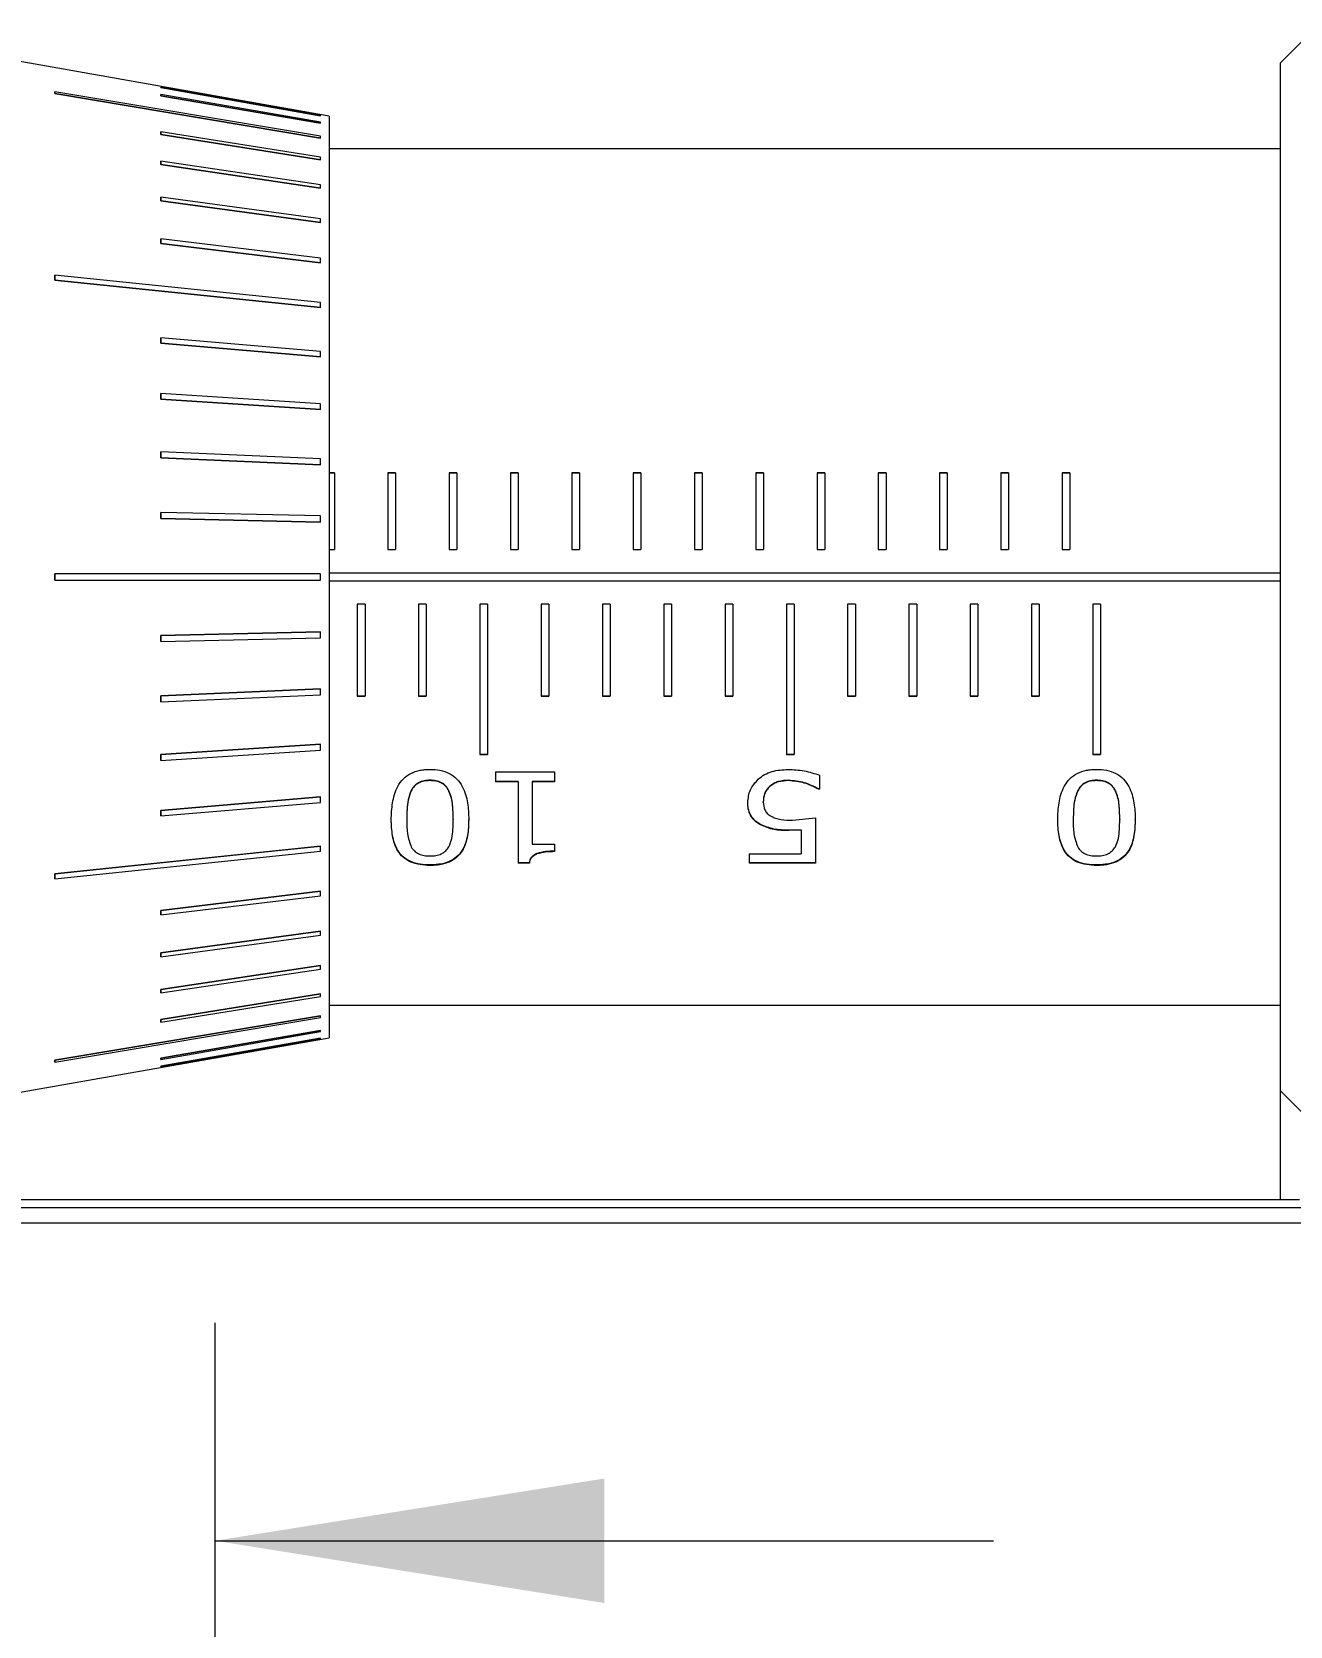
# Model space of a CAD drawing. Header units: millimetres. Extents: x 2 to 278, y 1 to 215.
# Drawn here: x 132.66 to 142.92, y 188.92 to 201.92 of the extents above; entities that cross this region are included whole.
import ezdxf

# ---------------------------------------------------------------- set-up
doc = ezdxf.new("R2010")
doc.units = ezdxf.units.MM
doc.styles.add('SLDTEXTSTYLE0', font='TXT', dxfattribs={"width": 0.75})
doc.dimstyles.new('SLDDIMSTYLE5', dxfattribs={"dimtxt": 2.116667, "dimasz": 3.175, "dimexe": 0, "dimexo": 0.0625, "dimgap": 0.529167, "dimtad": 0, "dimtih": 1, "dimtoh": 1, "dimdec": 1, "dimlfac": 2, "dimrnd": 1e-09, "dimzin": 4, "dimdsep": 46, "dimtxsty": 'SLDTEXTSTYLE0', "dimsah": 1, "dimcen": 0.09, "dimadec": 0, "dimazin": 1, "dimtfac": 1, "dimtdec": 1, "dimtmove": 0, "dimatfit": 0, "dimfxl": 1, "dimfrac": 2, "dimtolj": 1, "dimtzin": 12, "dimarcsym": 0})

# ---------------------------------------------------------------- blocks, each defined once
blk = doc.blocks.new('_D_4')
at = {"color": 7, "linetype": 'Continuous', "lineweight": 0}
for p, q in [((129.153, 187.8), (129.153, 191.392)), ((134.153, 184.675), (134.153, 191.392)), ((129.153, 189.614), (119.359, 189.614)), ((134.153, 189.614), (140.503, 189.614)), ((109.885, 188.044), (109.241, 188.044)), ((109.241, 188.044), (109.241, 184.681)), ((117.642, 188.044), (118.286, 188.044)), ((118.286, 188.044), (118.286, 184.681)), ((109.241, 184.681), (109.885, 184.681)), ((118.286, 184.681), (117.642, 184.681))]:
    blk.add_line(p, q, dxfattribs=at)
at = {"color": 7, "linetype": 'Continuous', "lineweight": 18}
for points in [[(129.153, 189.614), (125.978, 190.122), (125.978, 189.106)], [(134.153, 189.614), (137.328, 189.106), (137.328, 190.122)]]:
    blk.add_solid(points, dxfattribs=at)
at = {"color": 7, "linetype": 'Continuous', "lineweight": 18, "char_height": 2.1167, "attachment_point": 1, "style": 'SLDTEXTSTYLE0'}
for s, insert in [('10.0mm', (108.166, 191.202)), ('0.39in', (109.885, 187.409)), ('TYPICAL', (108.06, 183.617))]:
    blk.add_mtext(s, dxfattribs=dict(at, insert=insert))

msp = doc.modelspace()

# ---------------------------------------------------------------- linework, layer by layer
at = {"color": 7, "linetype": 'Continuous', "lineweight": 18}
for p, q in [((143.097, 201.92), (142.843, 201.666)), ((135.084, 201.233), (131.909, 201.793)), ((142.843, 200.65), (142.843, 201.666)), ((132.845, 201.416), (132.845, 201.432)), ((132.845, 201.432), (132.846, 201.432)), ((135.012, 201.053), (132.845, 201.416)), ((132.845, 201.416), (132.846, 201.416)), ((132.846, 201.432), (132.846, 201.416)), ((135.013, 201.069), (132.846, 201.432)), ((132.846, 201.416), (135.013, 201.053)), ((133.71, 201.466), (133.71, 201.469)), ((135.013, 201.24), (133.71, 201.469)), ((133.71, 201.469), (133.71, 201.466)), ((133.71, 201.469), (133.71, 201.469)), ((135.012, 201.236), (133.71, 201.466)), ((133.71, 201.466), (133.71, 201.466)), ((133.71, 201.466), (135.013, 201.236)), ((133.71, 201.399), (133.71, 201.409)), ((135.013, 201.183), (133.71, 201.409)), ((133.71, 201.409), (133.71, 201.399)), ((133.71, 201.409), (133.71, 201.409)), ((135.012, 201.174), (133.71, 201.399)), ((133.71, 201.399), (133.71, 201.399)), ((133.71, 201.399), (135.013, 201.174)), ((135.012, 201.236), (135.013, 201.236)), ((135.012, 201.174), (135.013, 201.174)), ((135.013, 201.236), (135.013, 201.24)), ((135.013, 201.174), (135.013, 201.183)), ((135.084, 201.233), (135.084, 200.515)), ((133.71, 201.084), (133.71, 201.105)), ((135.013, 200.897), (133.71, 201.105)), ((133.71, 201.105), (133.71, 201.084)), ((133.71, 201.105), (133.71, 201.105)), ((135.012, 200.876), (133.71, 201.084)), ((133.71, 201.084), (133.71, 201.084)), ((133.71, 201.084), (135.013, 200.876)), ((135.012, 201.053), (135.013, 201.053)), ((135.013, 201.053), (135.013, 201.069)), ((135.013, 200.876), (135.013, 200.897)), ((142.843, 200.967), (135.084, 200.967)), ((133.71, 200.839), (133.71, 200.866)), ((135.013, 200.672), (133.71, 200.866)), ((133.71, 200.866), (133.71, 200.839)), ((133.71, 200.866), (133.71, 200.866)), ((135.012, 200.645), (133.71, 200.839)), ((133.71, 200.839), (133.71, 200.839)), ((133.71, 200.839), (135.013, 200.645)), ((135.012, 200.876), (135.013, 200.876)), ((135.012, 200.645), (135.013, 200.645)), ((135.013, 200.645), (135.013, 200.672)), ((142.843, 194.3), (142.843, 200.65)), ((133.71, 200.541), (133.71, 200.573)), ((135.013, 200.396), (133.71, 200.573)), ((133.71, 200.573), (133.71, 200.541)), ((133.71, 200.573), (133.71, 200.573)), ((135.012, 200.364), (133.71, 200.541)), ((133.71, 200.541), (135.013, 200.364)), ((133.71, 200.541), (133.71, 200.541)), ((135.084, 200.515), (135.084, 193.717)), ((135.012, 200.364), (135.013, 200.364)), ((135.013, 200.364), (135.013, 200.396)), ((133.71, 200.195), (133.71, 200.232)), ((135.013, 200.074), (133.71, 200.232)), ((133.71, 200.232), (133.71, 200.195)), ((133.71, 200.232), (133.71, 200.232)), ((135.012, 200.037), (133.71, 200.195)), ((133.71, 200.195), (135.013, 200.037)), ((133.71, 200.195), (133.71, 200.195)), ((135.012, 200.037), (135.013, 200.037)), ((135.013, 200.037), (135.013, 200.074)), ((132.845, 199.895), (132.845, 199.936)), ((132.845, 199.936), (132.846, 199.936)), ((135.012, 199.671), (132.845, 199.895)), ((132.845, 199.895), (132.846, 199.895)), ((132.846, 199.936), (132.846, 199.895)), ((135.013, 199.712), (132.846, 199.936)), ((132.846, 199.895), (135.013, 199.671)), ((135.013, 199.671), (135.013, 199.712)), ((135.012, 199.671), (135.013, 199.671)), ((133.71, 199.38), (133.71, 199.424)), ((135.013, 199.314), (133.71, 199.424)), ((133.71, 199.424), (133.71, 199.38)), ((133.71, 199.424), (133.71, 199.424)), ((135.012, 199.269), (133.71, 199.38)), ((133.71, 199.38), (135.013, 199.269)), ((133.71, 199.38), (133.71, 199.38)), ((135.012, 199.269), (135.013, 199.269)), ((135.013, 199.269), (135.013, 199.314)), ((133.71, 198.924), (133.71, 198.971)), ((133.71, 198.971), (133.71, 198.971)), ((133.71, 198.971), (133.71, 198.924)), ((135.013, 198.886), (133.71, 198.971)), ((135.012, 198.839), (133.71, 198.924)), ((133.71, 198.924), (133.71, 198.924)), ((133.71, 198.924), (135.013, 198.839)), ((135.012, 198.839), (135.013, 198.839)), ((135.013, 198.839), (135.013, 198.886)), ((133.71, 198.445), (133.71, 198.494)), ((133.71, 198.494), (133.71, 198.494)), ((133.71, 198.494), (133.71, 198.445)), ((135.013, 198.437), (133.71, 198.494)), ((135.012, 198.388), (133.71, 198.445)), ((133.71, 198.445), (133.71, 198.445)), ((133.71, 198.445), (135.013, 198.388)), ((135.013, 198.388), (135.013, 198.437)), ((135.012, 198.388), (135.013, 198.388)), ((135.125, 198.323), (135.084, 198.323)), ((135.125, 198.322), (135.084, 198.322)), ((135.125, 198.323), (135.125, 197.697)), ((135.625, 198.323), (135.562, 198.323)), ((135.562, 198.323), (135.562, 197.697)), ((135.625, 198.322), (135.562, 198.322)), ((135.625, 198.323), (135.625, 197.697)), ((136.125, 198.323), (136.062, 198.323)), ((136.062, 198.323), (136.062, 197.697)), ((136.125, 198.322), (136.062, 198.322)), ((136.125, 198.323), (136.125, 197.697)), ((136.625, 198.323), (136.562, 198.323)), ((136.562, 198.323), (136.562, 197.697)), ((136.625, 198.322), (136.562, 198.322)), ((136.625, 198.323), (136.625, 197.697)), ((137.125, 198.323), (137.062, 198.323)), ((137.062, 198.323), (137.062, 197.697)), ((137.125, 198.322), (137.062, 198.322)), ((137.125, 198.323), (137.125, 197.697)), ((137.625, 198.323), (137.562, 198.323)), ((137.562, 198.323), (137.562, 197.697)), ((137.625, 198.322), (137.562, 198.322)), ((137.625, 198.323), (137.625, 197.697)), ((138.125, 198.323), (138.062, 198.323)), ((138.062, 198.323), (138.062, 197.697)), ((138.125, 198.322), (138.062, 198.322)), ((138.125, 198.323), (138.125, 197.697)), ((138.625, 198.323), (138.562, 198.323)), ((138.562, 198.323), (138.562, 197.697)), ((138.625, 198.322), (138.562, 198.322)), ((138.625, 198.323), (138.625, 197.697)), ((139.125, 198.323), (139.062, 198.323)), ((139.062, 198.323), (139.062, 197.697)), ((139.125, 198.322), (139.062, 198.322)), ((139.125, 198.323), (139.125, 197.697)), ((139.625, 198.323), (139.562, 198.323)), ((139.562, 198.323), (139.562, 197.697)), ((139.625, 198.322), (139.562, 198.322)), ((139.625, 198.323), (139.625, 197.697)), ((140.125, 198.323), (140.062, 198.323)), ((140.062, 198.323), (140.062, 197.697)), ((140.125, 198.322), (140.062, 198.322)), ((140.125, 198.323), (140.125, 197.697)), ((140.625, 198.323), (140.562, 198.323)), ((140.562, 198.323), (140.562, 197.697)), ((140.625, 198.322), (140.562, 198.322)), ((140.625, 198.323), (140.625, 197.697)), ((141.125, 198.323), (141.062, 198.323)), ((141.062, 198.323), (141.062, 197.697)), ((141.125, 198.322), (141.062, 198.322)), ((141.125, 198.323), (141.125, 197.697)), ((133.71, 197.951), (133.71, 198.001)), ((133.71, 198.001), (133.71, 198.001)), ((133.71, 198.001), (133.71, 197.951)), ((135.013, 197.972), (133.71, 198.001)), ((135.012, 197.922), (133.71, 197.951)), ((133.71, 197.951), (133.71, 197.951)), ((133.71, 197.951), (135.013, 197.922)), ((135.012, 197.922), (135.013, 197.922)), ((135.013, 197.922), (135.013, 197.972)), ((135.084, 197.697), (135.125, 197.697)), ((135.562, 197.697), (135.625, 197.697)), ((136.062, 197.697), (136.125, 197.697)), ((136.562, 197.697), (136.625, 197.697)), ((137.062, 197.697), (137.125, 197.697)), ((137.562, 197.697), (137.625, 197.697)), ((138.062, 197.697), (138.125, 197.697)), ((138.562, 197.697), (138.625, 197.697)), ((139.062, 197.697), (139.125, 197.697)), ((139.562, 197.697), (139.625, 197.697)), ((140.062, 197.697), (140.125, 197.697)), ((140.562, 197.697), (140.625, 197.697)), ((141.062, 197.697), (141.125, 197.697)), ((132.845, 197.449), (132.845, 197.5)), ((132.845, 197.5), (132.846, 197.5)), ((132.846, 197.5), (132.846, 197.449)), ((135.013, 197.5), (132.846, 197.5)), ((135.013, 197.449), (135.013, 197.5)), ((142.843, 197.506), (135.084, 197.506)), ((142.843, 197.506), (135.084, 197.506)), ((132.845, 197.449), (132.846, 197.449)), ((132.846, 197.449), (135.013, 197.449)), ((135.084, 197.443), (142.843, 197.443)), ((135.084, 197.443), (142.843, 197.443)), ((135.375, 197.253), (135.312, 197.253)), ((135.312, 197.253), (135.312, 196.503)), ((135.375, 197.253), (135.375, 196.503)), ((135.875, 197.253), (135.812, 197.253)), ((135.812, 197.253), (135.812, 196.503)), ((135.875, 197.253), (135.875, 196.503)), ((136.375, 197.253), (136.312, 197.253)), ((136.312, 197.253), (136.312, 196.027)), ((136.375, 197.253), (136.375, 196.027)), ((136.875, 197.253), (136.812, 197.253)), ((136.812, 197.253), (136.812, 196.503)), ((136.875, 197.253), (136.875, 196.503)), ((137.375, 197.253), (137.312, 197.253)), ((137.312, 197.253), (137.312, 196.503)), ((137.375, 197.253), (137.375, 196.503)), ((137.875, 197.253), (137.812, 197.253)), ((137.812, 197.253), (137.812, 196.503)), ((137.875, 197.253), (137.875, 196.503)), ((138.375, 197.253), (138.312, 197.253)), ((138.312, 197.253), (138.312, 196.503)), ((138.375, 197.253), (138.375, 196.503)), ((138.875, 197.253), (138.812, 197.253)), ((138.812, 197.253), (138.812, 196.027)), ((138.875, 197.253), (138.875, 196.027)), ((139.375, 197.253), (139.312, 197.253)), ((139.312, 197.253), (139.312, 196.503)), ((139.375, 197.253), (139.375, 196.503)), ((139.875, 197.253), (139.812, 197.253)), ((139.812, 197.253), (139.812, 196.503)), ((139.875, 197.253), (139.875, 196.503)), ((140.375, 197.253), (140.312, 197.253)), ((140.312, 197.253), (140.312, 196.503)), ((140.375, 197.253), (140.375, 196.503)), ((140.875, 197.253), (140.812, 197.253)), ((140.812, 197.253), (140.812, 196.503)), ((140.875, 197.253), (140.875, 196.503)), ((141.375, 197.253), (141.312, 197.253)), ((141.312, 197.253), (141.312, 196.027)), ((141.375, 197.253), (141.375, 196.027)), ((133.71, 196.998), (135.012, 197.027)), ((135.013, 197.027), (133.71, 196.998)), ((133.71, 196.948), (133.71, 196.998)), ((133.71, 196.998), (133.71, 196.948)), ((133.71, 196.998), (133.71, 196.998)), ((133.71, 196.948), (135.013, 196.977)), ((135.012, 197.027), (135.013, 197.027)), ((135.013, 196.977), (135.013, 197.027)), ((133.71, 196.948), (133.71, 196.948)), ((133.71, 196.504), (135.012, 196.562)), ((135.013, 196.562), (133.71, 196.504)), ((133.71, 196.455), (135.013, 196.512)), ((133.71, 196.455), (133.71, 196.504)), ((133.71, 196.504), (133.71, 196.455)), ((133.71, 196.504), (133.71, 196.504)), ((135.012, 196.562), (135.013, 196.562)), ((135.013, 196.512), (135.013, 196.562)), ((135.312, 196.505), (135.375, 196.505)), ((135.312, 196.503), (135.375, 196.503)), ((135.812, 196.505), (135.875, 196.505)), ((135.812, 196.503), (135.875, 196.503)), ((136.812, 196.505), (136.875, 196.505)), ((136.812, 196.503), (136.875, 196.503)), ((137.312, 196.505), (137.375, 196.505)), ((137.312, 196.503), (137.375, 196.503)), ((137.812, 196.505), (137.875, 196.505)), ((137.812, 196.503), (137.875, 196.503)), ((138.312, 196.505), (138.375, 196.505)), ((138.312, 196.503), (138.375, 196.503)), ((139.312, 196.505), (139.375, 196.505)), ((139.312, 196.503), (139.375, 196.503)), ((139.812, 196.505), (139.875, 196.505)), ((139.812, 196.503), (139.875, 196.503)), ((140.312, 196.505), (140.375, 196.505)), ((140.312, 196.503), (140.375, 196.503)), ((140.812, 196.505), (140.875, 196.505)), ((140.812, 196.503), (140.875, 196.503)), ((133.71, 196.455), (133.71, 196.455)), ((133.71, 196.026), (135.012, 196.11)), ((135.013, 196.11), (133.71, 196.026)), ((135.012, 196.11), (135.013, 196.11)), ((135.013, 196.063), (135.013, 196.11)), ((133.71, 195.978), (135.013, 196.063)), ((133.71, 195.978), (133.71, 196.026)), ((133.71, 196.026), (133.71, 195.978)), ((133.71, 196.026), (133.71, 196.026)), ((133.71, 195.978), (133.71, 195.978)), ((136.312, 196.03), (136.375, 196.03)), ((136.312, 196.027), (136.375, 196.027)), ((138.812, 196.03), (138.875, 196.03)), ((138.812, 196.027), (138.875, 196.027)), ((141.312, 196.03), (141.375, 196.03)), ((141.312, 196.027), (141.375, 196.027)), ((135.905, 195.816), (135.905, 195.813)), ((136.44, 195.884), (136.922, 195.884)), ((136.44, 195.884), (136.44, 195.803)), ((136.922, 195.884), (136.922, 195.803)), ((138.83, 195.813), (138.83, 195.816)), ((139.083, 195.857), (139.083, 195.743)), ((141.342, 195.816), (141.342, 195.813)), ((133.71, 195.57), (135.012, 195.68)), ((135.013, 195.68), (133.71, 195.57)), ((135.012, 195.68), (135.013, 195.68)), ((135.013, 195.636), (135.013, 195.68)), ((135.752, 195.733), (135.752, 195.729)), ((136.06, 195.731), (136.06, 195.728)), ((136.624, 195.806), (136.44, 195.806)), ((136.624, 195.803), (136.44, 195.803)), ((136.624, 195.806), (136.624, 195.803)), ((136.624, 195.803), (136.624, 195.139)), ((136.922, 195.806), (136.738, 195.806)), ((136.738, 195.806), (136.738, 195.803)), ((136.738, 195.803), (136.738, 195.296)), ((136.922, 195.803), (136.738, 195.803)), ((138.677, 195.765), (138.677, 195.768)), ((139.083, 195.746), (139.075, 195.746)), ((139.075, 195.743), (139.075, 195.746)), ((139.083, 195.743), (139.075, 195.743)), ((141.189, 195.733), (141.189, 195.729)), ((141.496, 195.731), (141.496, 195.728)), ((133.71, 195.525), (135.013, 195.636)), ((133.71, 195.525), (133.71, 195.57)), ((133.71, 195.57), (133.71, 195.57)), ((133.71, 195.57), (133.71, 195.525)), ((138.497, 195.636), (138.497, 195.639)), ((138.624, 195.636), (138.624, 195.64)), ((133.71, 195.525), (133.71, 195.525)), ((135.589, 195.494), (135.589, 195.498)), ((135.715, 195.498), (135.715, 195.494)), ((136.095, 195.499), (136.095, 195.495)), ((136.221, 195.495), (136.221, 195.499)), ((138.6, 195.452), (138.6, 195.456)), ((138.861, 195.49), (139.049, 195.509)), ((139.049, 195.509), (139.049, 195.139)), ((141.026, 195.494), (141.026, 195.498)), ((141.152, 195.498), (141.152, 195.494)), ((141.532, 195.499), (141.532, 195.495)), ((141.658, 195.495), (141.658, 195.499)), ((136.738, 195.296), (136.922, 195.296)), ((136.922, 195.296), (136.922, 195.234)), ((138.934, 195.413), (138.832, 195.41)), ((138.934, 195.41), (138.832, 195.406)), ((138.832, 195.406), (138.832, 195.41)), ((138.934, 195.41), (138.934, 195.413)), ((138.934, 195.41), (138.934, 195.216)), ((135.012, 195.279), (135.013, 195.279)), ((135.013, 195.238), (135.013, 195.279)), ((136.777, 195.219), (136.777, 195.215)), ((138.509, 195.216), (138.934, 195.216)), ((138.509, 195.216), (138.509, 195.139)), ((132.845, 195.013), (132.845, 195.054)), ((132.845, 195.054), (132.846, 195.054)), ((132.846, 195.054), (132.846, 195.013)), ((135.905, 195.121), (135.905, 195.126)), ((136.716, 195.143), (136.624, 195.143)), ((136.716, 195.139), (136.624, 195.139)), ((136.716, 195.143), (136.716, 195.139)), ((139.049, 195.143), (138.509, 195.143)), ((139.049, 195.139), (138.509, 195.139)), ((141.342, 195.121), (141.342, 195.126)), ((132.845, 195.013), (132.846, 195.013)), ((133.71, 194.755), (135.012, 194.912)), ((135.013, 194.912), (133.71, 194.755)), ((135.012, 194.912), (135.013, 194.912)), ((135.013, 194.875), (135.013, 194.912)), ((133.71, 194.718), (135.013, 194.875)), ((133.71, 194.718), (133.71, 194.755)), ((133.71, 194.755), (133.71, 194.718)), ((133.71, 194.755), (133.71, 194.755)), ((133.71, 194.718), (133.71, 194.718)), ((133.71, 194.408), (135.012, 194.585)), ((135.013, 194.585), (133.71, 194.408)), ((133.71, 194.376), (135.013, 194.553)), ((135.012, 194.585), (135.013, 194.585)), ((135.013, 194.553), (135.013, 194.585)), ((133.71, 194.376), (133.71, 194.408)), ((133.71, 194.408), (133.71, 194.376)), ((133.71, 194.408), (133.71, 194.408)), ((133.71, 194.376), (133.71, 194.376)), ((133.71, 194.111), (135.012, 194.305)), ((135.013, 194.305), (133.71, 194.111)), ((133.71, 194.083), (135.013, 194.277)), ((135.012, 194.305), (135.013, 194.305)), ((135.013, 194.277), (135.013, 194.305)), ((142.843, 193.284), (142.843, 194.3)), ((133.71, 194.083), (133.71, 194.111)), ((133.71, 194.111), (133.71, 194.083)), ((133.71, 194.111), (133.71, 194.111)), ((133.71, 194.083), (133.71, 194.083)), ((133.71, 193.866), (135.012, 194.074)), ((135.013, 194.074), (133.71, 193.866)), ((133.71, 193.844), (135.013, 194.052)), ((135.012, 194.074), (135.013, 194.074)), ((135.013, 194.052), (135.013, 194.074)), ((132.845, 193.533), (135.012, 193.896)), ((135.013, 193.896), (132.846, 193.533)), ((132.846, 193.517), (135.013, 193.881)), ((133.71, 193.844), (133.71, 193.866)), ((133.71, 193.866), (133.71, 193.844)), ((133.71, 193.866), (133.71, 193.866)), ((135.012, 193.896), (135.013, 193.896)), ((135.013, 193.881), (135.013, 193.896)), ((135.084, 193.982), (142.843, 193.982)), ((133.71, 193.844), (133.71, 193.844)), ((133.71, 193.55), (135.012, 193.775)), ((135.013, 193.775), (133.71, 193.55)), ((133.71, 193.54), (135.013, 193.766)), ((135.012, 193.775), (135.013, 193.775)), ((135.013, 193.766), (135.013, 193.775)), ((131.909, 193.157), (135.084, 193.717)), ((133.71, 193.484), (135.012, 193.713)), ((135.013, 193.713), (133.71, 193.484)), ((133.71, 193.481), (135.013, 193.71)), ((135.012, 193.713), (135.013, 193.713)), ((135.013, 193.71), (135.013, 193.713)), ((132.845, 193.517), (132.845, 193.533)), ((132.845, 193.533), (132.846, 193.533)), ((132.845, 193.517), (132.846, 193.517)), ((132.846, 193.533), (132.846, 193.517)), ((133.71, 193.54), (133.71, 193.55)), ((133.71, 193.55), (133.71, 193.55)), ((133.71, 193.55), (133.71, 193.54)), ((133.71, 193.54), (133.71, 193.54)), ((133.71, 193.481), (133.71, 193.484)), ((133.71, 193.484), (133.71, 193.484)), ((133.71, 193.484), (133.71, 193.481)), ((133.71, 193.481), (133.71, 193.481)), ((143.097, 193.03), (142.843, 193.284)), ((142.843, 192.395), (142.843, 193.284)), ((142.999, 192.395), (129.669, 192.395)), ((129.669, 192.331), (163.638, 192.331)), ((163.621, 192.204), (129.686, 192.204))]:
    msp.add_line(p, q, dxfattribs=at)
at = {"color": 7, "linetype": 'Continuous', "lineweight": 18, "flags": 128}
for points in [[(132.845, 195.054), (134.664, 195.243), (135.012, 195.279)], [(135.013, 195.279), (134.778, 195.254), (132.846, 195.054)], [(132.846, 195.013), (134.778, 195.213), (135.013, 195.238)]]:
    msp.add_lwpolyline(points, dxfattribs=at)
at = {"color": 7, "linetype": 'Continuous', "lineweight": 18}
for points, knots in [([(135.589, 195.494), (135.591, 195.54), (135.594, 195.63), (135.626, 195.747), (135.683, 195.829), (135.747, 195.876), (135.811, 195.896), (135.864, 195.904), (135.892, 195.905), (135.905, 195.905)], [0, 0, 0, 0, 0.25044, 0.500207, 0.629487, 0.749895, 0.874727, 0.93735, 1, 1, 1, 1]), ([(135.905, 195.816), (135.897, 195.816), (135.881, 195.816), (135.849, 195.811), (135.811, 195.799), (135.774, 195.77), (135.759, 195.745), (135.752, 195.733)], [0, 0, 0, 0, 0.12546, 0.250837, 0.500709, 0.750177, 1, 1, 1, 1]), ([(135.905, 195.813), (135.897, 195.813), (135.881, 195.813), (135.849, 195.808), (135.811, 195.796), (135.774, 195.767), (135.759, 195.742), (135.752, 195.729)], [0, 0, 0, 0, 0.125385, 0.250691, 0.500474, 0.74999, 1, 1, 1, 1]), ([(135.905, 195.905), (135.932, 195.904), (135.987, 195.901), (136.064, 195.876), (136.128, 195.829), (136.184, 195.746), (136.217, 195.631), (136.22, 195.54), (136.221, 195.495)], [0, 0, 0, 0, 0.125107, 0.249985, 0.37472, 0.499695, 0.749519, 1, 1, 1, 1]), ([(136.06, 195.731), (136.056, 195.737), (136.049, 195.75), (136.031, 195.774), (136.001, 195.799), (135.954, 195.814), (135.921, 195.816), (135.905, 195.816)], [0, 0, 0, 0, 0.125241, 0.250421, 0.499867, 0.74951, 1, 1, 1, 1]), ([(136.06, 195.728), (136.056, 195.734), (136.049, 195.747), (136.031, 195.771), (136.001, 195.796), (135.954, 195.811), (135.921, 195.813), (135.905, 195.813)], [0, 0, 0, 0, 0.125347, 0.250608, 0.500107, 0.74966, 1, 1, 1, 1]), ([(138.497, 195.636), (138.501, 195.671), (138.508, 195.74), (138.558, 195.798), (138.583, 195.826)], [0, 0, 0, 0, 0.500482, 1, 1, 1, 1]), ([(138.583, 195.826), (138.6, 195.839), (138.633, 195.864), (138.715, 195.898), (138.782, 195.902), (138.826, 195.905)], [0, 0, 0, 0, 0.250279, 0.500639, 1, 1, 1, 1]), ([(138.83, 195.816), (138.802, 195.815), (138.76, 195.812), (138.715, 195.794), (138.692, 195.78), (138.682, 195.772), (138.677, 195.768)], [0, 0, 0, 0, 0.4995349, 0.7495592, 0.8747653, 1, 1, 1, 1]), ([(138.83, 195.813), (138.802, 195.812), (138.76, 195.809), (138.715, 195.791), (138.692, 195.777), (138.682, 195.769), (138.677, 195.765)], [0, 0, 0, 0, 0.499418, 0.749453, 0.874699, 1, 1, 1, 1]), ([(138.826, 195.905), (138.87, 195.903), (138.959, 195.899), (139.042, 195.871), (139.083, 195.857)], [0, 0, 0, 0, 0.499528, 1, 1, 1, 1]), ([(139.075, 195.746), (139.037, 195.765), (138.961, 195.804), (138.874, 195.812), (138.83, 195.816)], [0, 0, 0, 0, 0.501069, 1, 1, 1, 1]), ([(139.075, 195.743), (139.037, 195.762), (138.961, 195.801), (138.874, 195.809), (138.83, 195.813)], [0, 0, 0, 0, 0.501144, 1, 1, 1, 1]), ([(141.026, 195.494), (141.027, 195.54), (141.031, 195.63), (141.062, 195.747), (141.12, 195.829), (141.184, 195.876), (141.247, 195.896), (141.301, 195.904), (141.328, 195.905), (141.342, 195.905)], [0, 0, 0, 0, 0.25044, 0.500207, 0.629487, 0.749895, 0.874727, 0.93735, 1, 1, 1, 1]), ([(141.342, 195.816), (141.334, 195.816), (141.318, 195.816), (141.286, 195.811), (141.248, 195.799), (141.211, 195.77), (141.196, 195.745), (141.189, 195.733)], [0, 0, 0, 0, 0.12546, 0.250837, 0.500709, 0.750177, 1, 1, 1, 1]), ([(141.342, 195.813), (141.334, 195.813), (141.318, 195.813), (141.286, 195.808), (141.248, 195.796), (141.211, 195.767), (141.196, 195.742), (141.189, 195.729)], [0, 0, 0, 0, 0.125385, 0.250691, 0.500474, 0.74999, 1, 1, 1, 1]), ([(141.342, 195.905), (141.369, 195.904), (141.423, 195.901), (141.501, 195.876), (141.565, 195.829), (141.621, 195.746), (141.653, 195.631), (141.657, 195.54), (141.658, 195.495)], [0, 0, 0, 0, 0.125107, 0.249985, 0.37472, 0.499695, 0.749519, 1, 1, 1, 1]), ([(141.496, 195.731), (141.493, 195.737), (141.486, 195.75), (141.468, 195.774), (141.438, 195.799), (141.391, 195.814), (141.358, 195.816), (141.342, 195.816)], [0, 0, 0, 0, 0.125241, 0.250421, 0.499867, 0.74951, 1, 1, 1, 1]), ([(141.496, 195.728), (141.493, 195.734), (141.486, 195.747), (141.468, 195.771), (141.438, 195.796), (141.391, 195.811), (141.358, 195.813), (141.342, 195.813)], [0, 0, 0, 0, 0.125347, 0.250608, 0.500107, 0.74966, 1, 1, 1, 1]), ([(135.752, 195.733), (135.742, 195.707), (135.724, 195.658), (135.717, 195.578), (135.716, 195.526), (135.715, 195.498)], [0, 0, 0, 0, 0.326457, 0.639193, 1, 1, 1, 1]), ([(135.752, 195.729), (135.742, 195.704), (135.724, 195.655), (135.717, 195.575), (135.716, 195.522), (135.715, 195.494)], [0, 0, 0, 0, 0.326431, 0.639161, 1, 1, 1, 1]), ([(136.095, 195.499), (136.095, 195.52), (136.094, 195.558), (136.09, 195.617), (136.083, 195.674), (136.067, 195.712), (136.06, 195.731)], [0, 0, 0, 0, 0.272685, 0.50025, 0.750225, 1, 1, 1, 1]), ([(136.095, 195.495), (136.095, 195.516), (136.094, 195.555), (136.09, 195.613), (136.083, 195.671), (136.067, 195.709), (136.06, 195.728)], [0, 0, 0, 0, 0.272699, 0.500274, 0.750253, 1, 1, 1, 1]), ([(138.677, 195.768), (138.668, 195.759), (138.65, 195.741), (138.628, 195.698), (138.625, 195.663), (138.624, 195.64)], [0, 0, 0, 0, 0.25029, 0.500563, 1, 1, 1, 1]), ([(138.677, 195.765), (138.668, 195.756), (138.65, 195.738), (138.628, 195.694), (138.625, 195.66), (138.624, 195.636)], [0, 0, 0, 0, 0.250186, 0.500447, 1, 1, 1, 1]), ([(141.189, 195.733), (141.179, 195.707), (141.161, 195.658), (141.154, 195.578), (141.153, 195.526), (141.152, 195.498)], [0, 0, 0, 0, 0.326457, 0.639193, 1, 1, 1, 1]), ([(141.189, 195.729), (141.179, 195.704), (141.161, 195.655), (141.154, 195.575), (141.153, 195.522), (141.152, 195.494)], [0, 0, 0, 0, 0.3264308, 0.6391614, 1, 1, 1, 1]), ([(141.532, 195.499), (141.531, 195.52), (141.531, 195.558), (141.527, 195.617), (141.52, 195.674), (141.504, 195.712), (141.496, 195.731)], [0, 0, 0, 0, 0.272685, 0.50025, 0.750225, 1, 1, 1, 1]), ([(141.532, 195.495), (141.531, 195.516), (141.531, 195.555), (141.527, 195.613), (141.52, 195.671), (141.504, 195.709), (141.496, 195.728)], [0, 0, 0, 0, 0.272699, 0.500274, 0.750253, 1, 1, 1, 1]), ([(138.6, 195.456), (138.584, 195.467), (138.55, 195.488), (138.517, 195.534), (138.499, 195.585), (138.498, 195.621), (138.497, 195.639)], [0, 0, 0, 0, 0.250006, 0.499887, 0.749746, 1, 1, 1, 1]), ([(138.6, 195.452), (138.584, 195.463), (138.55, 195.485), (138.517, 195.53), (138.499, 195.582), (138.498, 195.618), (138.497, 195.636)], [0, 0, 0, 0, 0.24986, 0.499718, 0.749644, 1, 1, 1, 1]), ([(138.624, 195.636), (138.626, 195.615), (138.629, 195.583), (138.655, 195.545), (138.674, 195.532), (138.684, 195.525)], [0, 0, 0, 0, 0.499042, 0.749645, 1, 1, 1, 1]), ([(135.905, 195.126), (135.878, 195.127), (135.824, 195.129), (135.746, 195.15), (135.683, 195.19), (135.627, 195.261), (135.594, 195.366), (135.591, 195.454), (135.589, 195.498)], [0, 0, 0, 0, 0.125246, 0.250224, 0.375031, 0.500004, 0.749689, 1, 1, 1, 1]), ([(135.905, 195.121), (135.878, 195.123), (135.824, 195.125), (135.746, 195.146), (135.683, 195.186), (135.627, 195.257), (135.594, 195.362), (135.591, 195.45), (135.589, 195.494)], [0, 0, 0, 0, 0.125103, 0.249964, 0.374719, 0.499711, 0.749526, 1, 1, 1, 1]), ([(135.715, 195.494), (135.715, 195.456), (135.715, 195.378), (135.74, 195.307), (135.752, 195.272)], [0, 0, 0, 0, 0.501133, 1, 1, 1, 1]), ([(136.221, 195.499), (136.22, 195.455), (136.216, 195.366), (136.184, 195.261), (136.127, 195.19), (136.063, 195.15), (136, 195.133), (135.946, 195.127), (135.919, 195.126), (135.905, 195.126)], [0, 0, 0, 0, 0.2503, 0.499958, 0.6291, 0.749638, 0.874569, 0.937272, 1, 1, 1, 1]), ([(136.221, 195.495), (136.22, 195.451), (136.216, 195.362), (136.184, 195.257), (136.127, 195.186), (136.063, 195.146), (136, 195.129), (135.946, 195.122), (135.919, 195.122), (135.905, 195.121)], [0, 0, 0, 0, 0.250452, 0.500192, 0.629391, 0.749903, 0.874732, 0.937345, 1, 1, 1, 1]), ([(136.059, 195.273), (136.068, 195.296), (136.087, 195.341), (136.093, 195.417), (136.094, 195.468), (136.095, 195.495)], [0, 0, 0, 0, 0.325841, 0.649315, 1, 1, 1, 1]), ([(138.832, 195.41), (138.791, 195.41), (138.709, 195.411), (138.636, 195.441), (138.6, 195.456)], [0, 0, 0, 0, 0.501336, 1, 1, 1, 1]), ([(138.832, 195.406), (138.791, 195.406), (138.709, 195.407), (138.636, 195.437), (138.6, 195.452)], [0, 0, 0, 0, 0.5012722, 1, 1, 1, 1]), ([(138.684, 195.525), (138.697, 195.518), (138.723, 195.505), (138.784, 195.493), (138.83, 195.491), (138.861, 195.49)], [0, 0, 0, 0, 0.249718, 0.499781, 1, 1, 1, 1]), ([(141.342, 195.126), (141.315, 195.127), (141.261, 195.129), (141.183, 195.15), (141.12, 195.19), (141.064, 195.261), (141.031, 195.366), (141.027, 195.454), (141.026, 195.498)], [0, 0, 0, 0, 0.125246, 0.250224, 0.375031, 0.500004, 0.749689, 1, 1, 1, 1]), ([(141.342, 195.121), (141.315, 195.123), (141.261, 195.125), (141.183, 195.146), (141.12, 195.186), (141.064, 195.257), (141.031, 195.362), (141.027, 195.45), (141.026, 195.494)], [0, 0, 0, 0, 0.125103, 0.249964, 0.374719, 0.499711, 0.749526, 1, 1, 1, 1]), ([(141.152, 195.494), (141.152, 195.456), (141.151, 195.378), (141.177, 195.307), (141.189, 195.272)], [0, 0, 0, 0, 0.501133, 1, 1, 1, 1]), ([(141.658, 195.499), (141.656, 195.455), (141.653, 195.366), (141.621, 195.261), (141.564, 195.19), (141.5, 195.15), (141.436, 195.133), (141.383, 195.127), (141.356, 195.126), (141.342, 195.126)], [0, 0, 0, 0, 0.2503, 0.499958, 0.6291, 0.749638, 0.874569, 0.937272, 1, 1, 1, 1]), ([(141.658, 195.495), (141.656, 195.451), (141.653, 195.362), (141.621, 195.257), (141.564, 195.186), (141.5, 195.146), (141.436, 195.129), (141.383, 195.122), (141.356, 195.122), (141.342, 195.121)], [0, 0, 0, 0, 0.250452, 0.500192, 0.629391, 0.749903, 0.874732, 0.937345, 1, 1, 1, 1]), ([(141.496, 195.273), (141.505, 195.296), (141.524, 195.341), (141.529, 195.417), (141.531, 195.468), (141.532, 195.495)], [0, 0, 0, 0, 0.325841, 0.649315, 1, 1, 1, 1]), ([(135.752, 195.272), (135.76, 195.261), (135.775, 195.239), (135.812, 195.214), (135.857, 195.201), (135.889, 195.199), (135.905, 195.199)], [0, 0, 0, 0, 0.250232, 0.499987, 0.749663, 1, 1, 1, 1]), ([(135.905, 195.199), (135.913, 195.199), (135.929, 195.199), (135.961, 195.203), (135.999, 195.214), (136.036, 195.24), (136.051, 195.262), (136.059, 195.273)], [0, 0, 0, 0, 0.125376, 0.250674, 0.500391, 0.749916, 1, 1, 1, 1]), ([(136.777, 195.219), (136.769, 195.215), (136.751, 195.206), (136.731, 195.188), (136.719, 195.166), (136.717, 195.15), (136.716, 195.143)], [0, 0, 0, 0, 0.255499, 0.500101, 0.749817, 1, 1, 1, 1]), ([(136.777, 195.215), (136.769, 195.211), (136.751, 195.202), (136.731, 195.184), (136.719, 195.162), (136.717, 195.146), (136.716, 195.139)], [0, 0, 0, 0, 0.255335, 0.499893, 0.749686, 1, 1, 1, 1]), ([(136.922, 195.238), (136.898, 195.238), (136.848, 195.237), (136.801, 195.225), (136.777, 195.219)], [0, 0, 0, 0, 0.501108, 1, 1, 1, 1]), ([(136.922, 195.234), (136.898, 195.234), (136.848, 195.233), (136.801, 195.221), (136.777, 195.215)], [0, 0, 0, 0, 0.501078, 1, 1, 1, 1]), ([(141.189, 195.272), (141.197, 195.261), (141.212, 195.239), (141.248, 195.214), (141.294, 195.201), (141.326, 195.199), (141.342, 195.199)], [0, 0, 0, 0, 0.250232, 0.499987, 0.749663, 1, 1, 1, 1]), ([(141.342, 195.199), (141.35, 195.199), (141.366, 195.199), (141.398, 195.203), (141.436, 195.214), (141.473, 195.24), (141.488, 195.262), (141.496, 195.273)], [0, 0, 0, 0, 0.125376, 0.250674, 0.500391, 0.749916, 1, 1, 1, 1])]:
    msp.add_open_spline(points, degree=3, knots=knots, dxfattribs=at)

# ---------------------------------------------------------------- dimensions: what is measured, and where the dimension line sits
dim = msp.add_linear_dim(base=(134.153, 189.614), p1=(129.153, 186.53), p2=(134.153, 183.405), text='<>\\PTYPICAL', dimstyle='SLDDIMSTYLE5', dxfattribs=at)
dim.commit()
dim.dimension.update_dxf_attribs({"geometry": '_D_4', "text_midpoint": (113.495, 189.614), "dimtype": 160})

doc.saveas('drawing.dxf')
